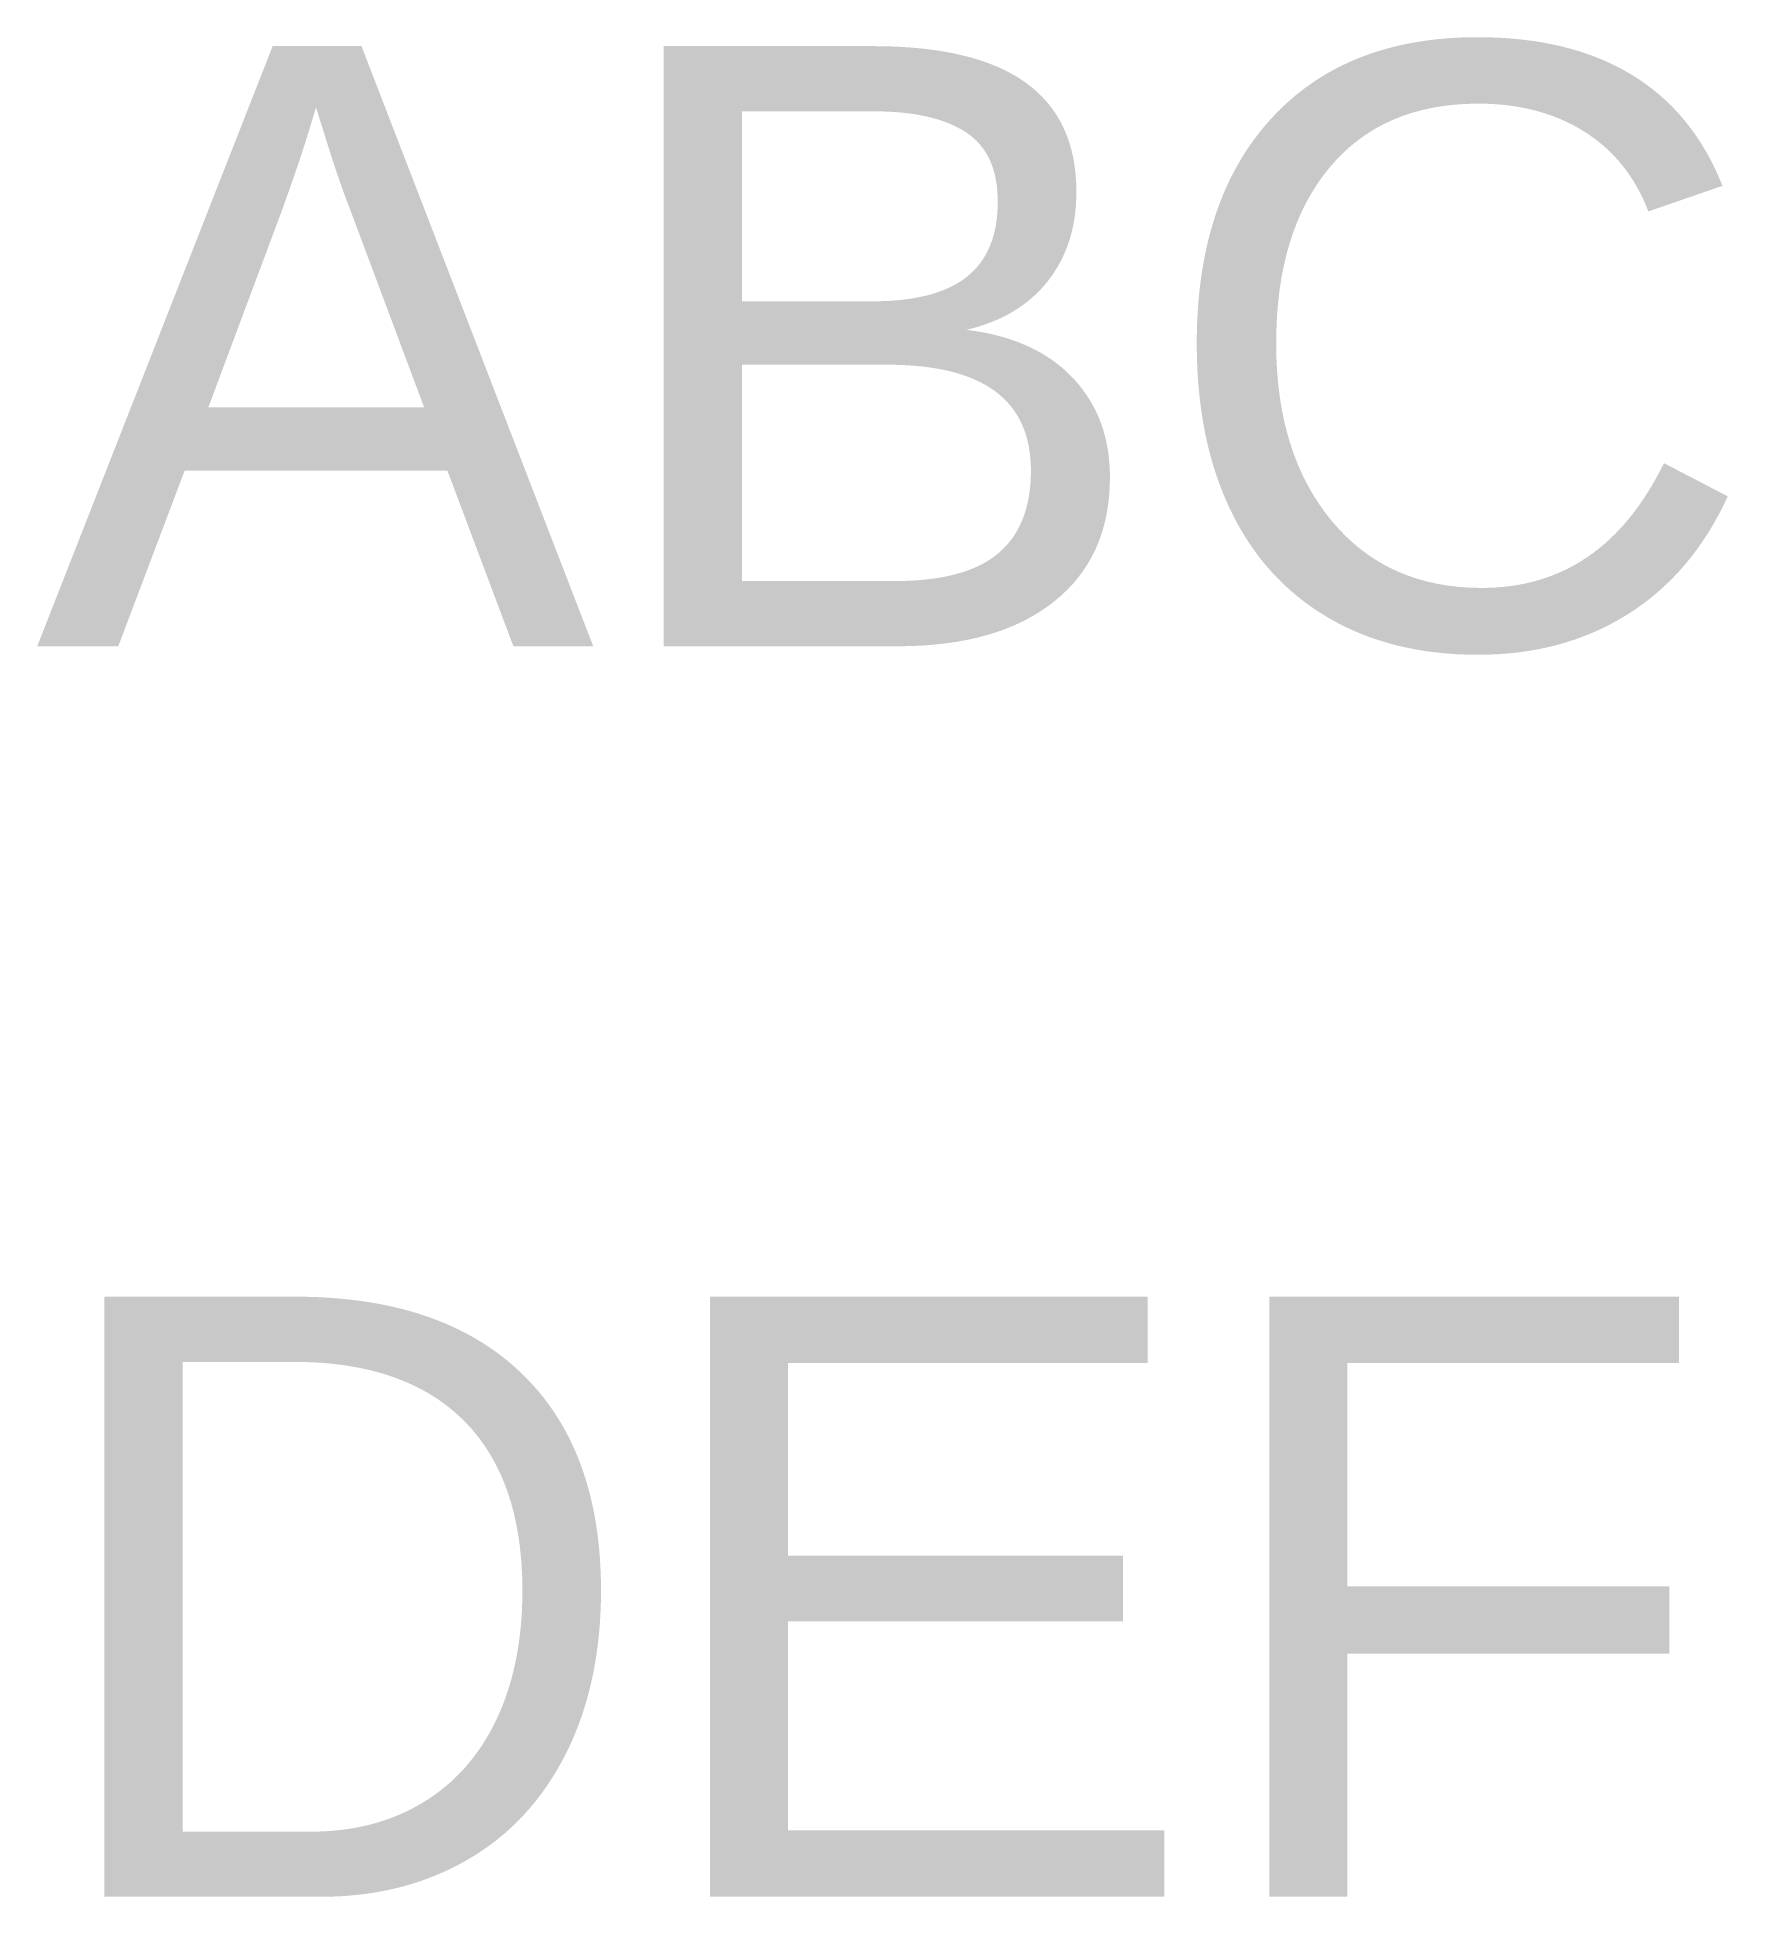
# Model space of a CAD drawing. Header units: millimetres. Extents: x 10 to 38.2, y -10.8 to 20.1.
import ezdxf

# ---------------------------------------------------------------- set-up
doc = ezdxf.new("R2010")
doc.units = ezdxf.units.MM
doc.layers.get('0').update_dxf_attribs({"lineweight": 25, "true_color": 0xffffff})
doc.styles.add('textstyle11', font='')
doc.styles.get('textstyle11').set_extended_font_data('Arial')

msp = doc.modelspace()

# ---------------------------------------------------------------- texts
at = {"insert": (10, 20), "char_height": 10, "attachment_point": 1, "line_spacing_factor": 1.25, "style": 'textstyle11'}
msp.add_mtext('ABC\\PDEF', dxfattribs=at)

doc.saveas('drawing.dxf')
